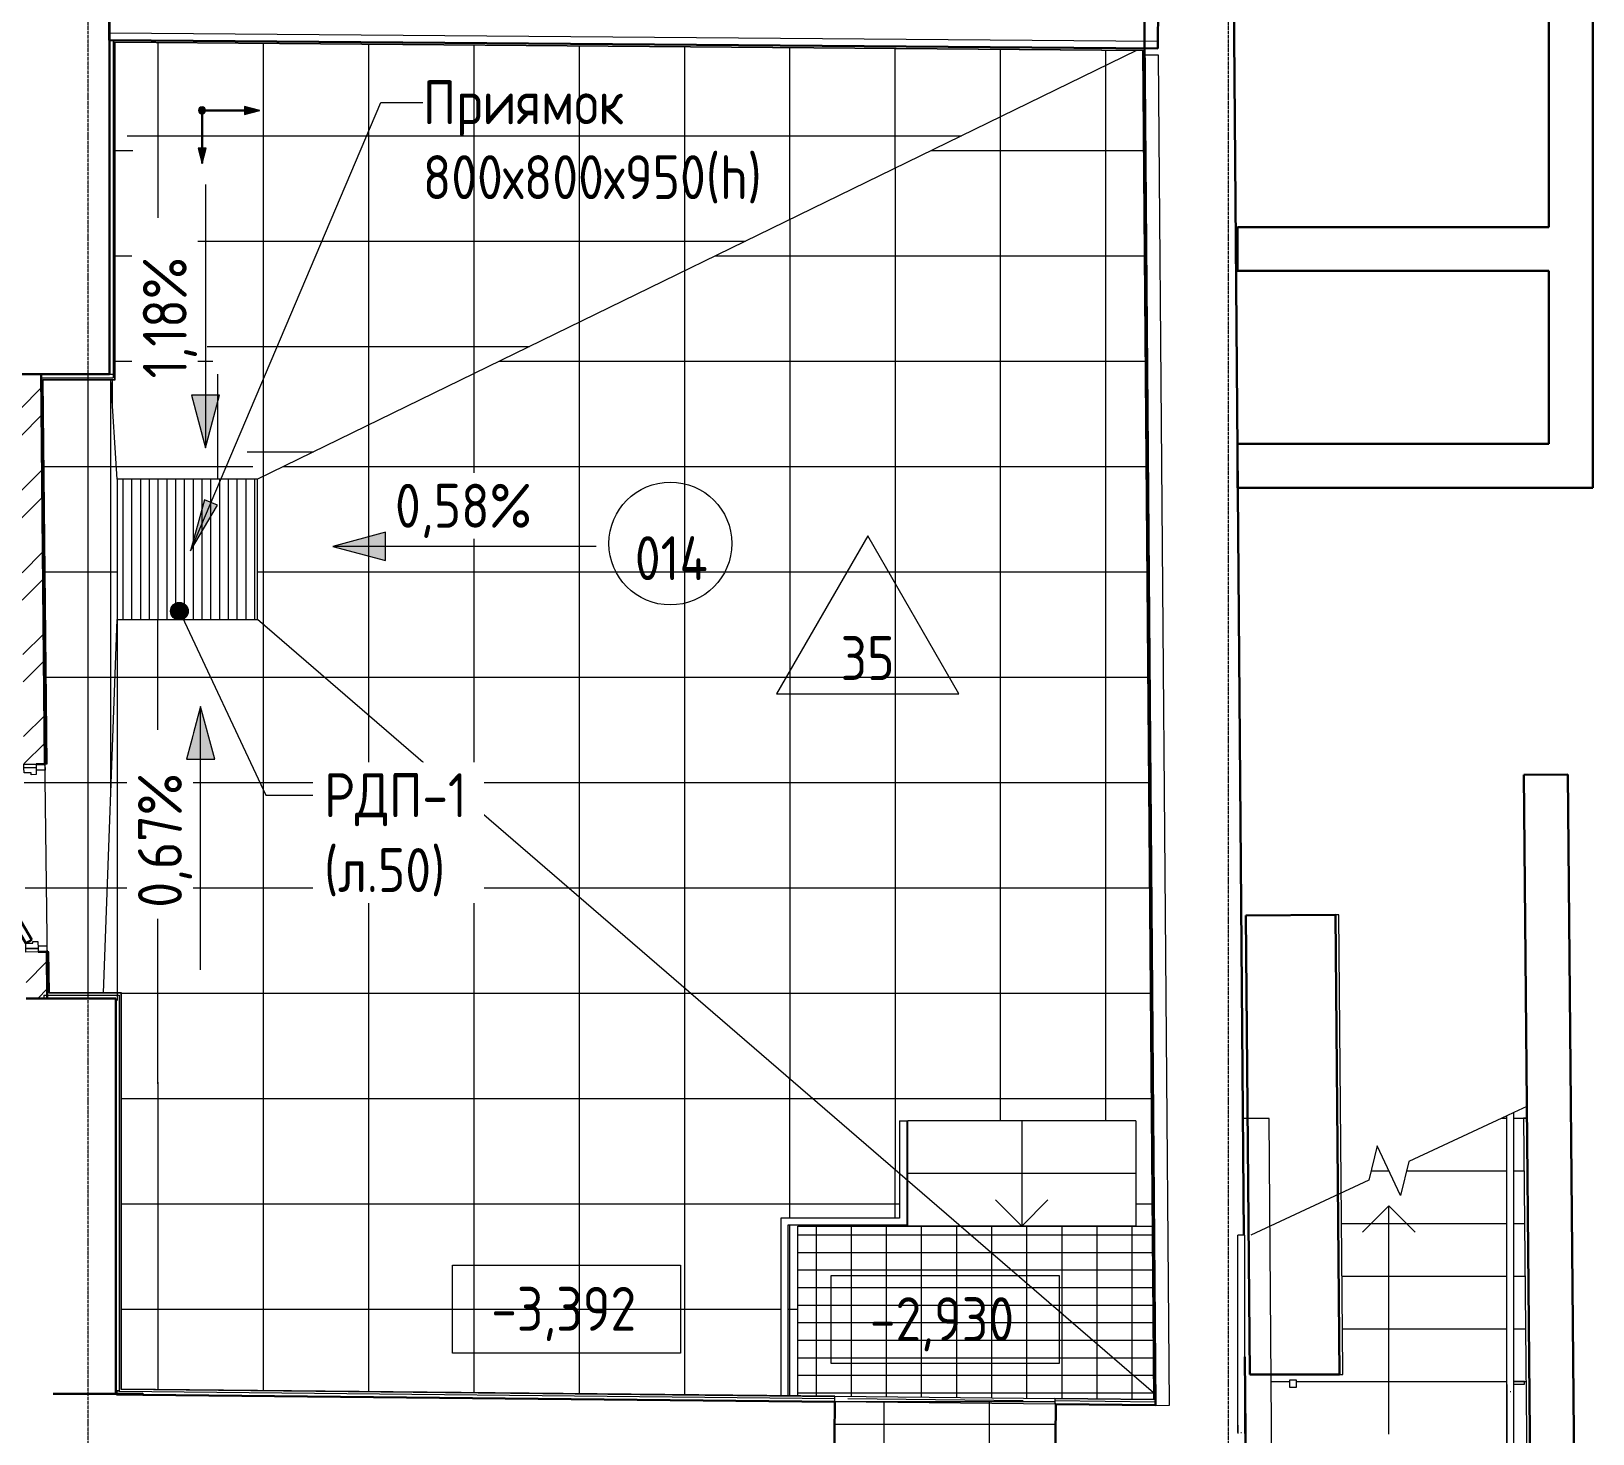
# Model space of a CAD drawing. Header units: millimetres. Extents: x -11773 to 96226, y -4908 to 46494.
# Drawn here: x 48526 to 57425, y 20467 to 28456 of the extents above; entities that cross this region are included whole.
import ezdxf

# ---------------------------------------------------------------- set-up
doc = ezdxf.new("R2010")
doc.units = ezdxf.units.MM
doc.linetypes.add('ADSK_Линия сетки', pattern=[25, 20, -2.5, 0, -2.5])
for name, color, linetype, lineweight in [('Аннотация', 7, 'Continuous', 9), ('Двери', 7, 'Continuous', 9), ('Каркас', 7, 'Continuous', 18), ('Лестницы', 7, 'Continuous', 9), ('Марки', 7, 'Continuous', 20), ('Марки помещений', 7, 'Continuous', 20), ('Ограждение', 7, 'Continuous', 9), ('Оси', 7, 'Continuous', 9), ('Отметки', 7, 'Continuous', 9), ('Перекрытие', 7, 'Continuous', 18), ('Перекрытие штриховка', 7, 'Continuous', 18), ('Размеры', 7, 'Continuous', 9), ('Стены внутренние', 7, 'Continuous', 18), ('Стены наружные', 7, 'Continuous', 18), ('Стены несущие', 7, 'Continuous', 30), ('Стены отделка', 7, 'Continuous', 30), ('Стены штриховка', 7, 'Continuous', 9), ('Стрелки вверх', 7, 'Continuous', 18), ('Узлы', 7, 'Continuous', 18)]:
    doc.layers.add(name, color=color, linetype=linetype, lineweight=lineweight)
doc.layers.add('Линии', color=7, linetype='Continuous', lineweight=9, true_color=0x00a600)
doc.styles.add('GOST Common_1', font='GOST_Common.ttf', dxfattribs={"width": 0.9, "height": 250})
doc.styles.add('GOST Common_2', font='GOST_Common.ttf', dxfattribs={"width": 0.9, "height": 250})

# ---------------------------------------------------------------- blocks, each defined once
blk = doc.blocks.new('Ограждение 2 - Ограждение 2-1804460-План полов подвала')
at = {"layer": 'Ограждение'}
h = blk.add_hatch(dxfattribs=at)
h.set_pattern_fill('FP_2', color=256, style=0, pattern_type=2)
h.set_pattern_definition([(45, (0, 0), (-106.066, 106.066), [])])
h.paths.add_polyline_path([(55737.4, 20732.2), (55737.4, 20772.2), (55697.4, 20772.2), (55697.4, 20732.2)])
at = {"layer": 'Ограждение', "lineweight": 18}
for p, q in [((55697.4, 20772.2), (55697.4, 20732.2)), ((55737.4, 20772.2), (55697.4, 20772.2)), ((55737.4, 20732.2), (55737.4, 20772.2)), ((55697.4, 20732.2), (55737.4, 20732.2))]:
    blk.add_line(p, q, dxfattribs=at)
blk = doc.blocks.new('AC_Дверь_Однопольная_Стальная - 1000х2100Н Д35п-металлическая-6961980-План полов подвала')
at = {"layer": 'Двери', "lineweight": 30}
for p, q in [((-485, 60), (355, 545)), ((355, 545), (375, 510.4)), ((375, 510.4), (-465, 25.4)), ((-465, 25.4), (-485, 60))]:
    blk.add_line(p, q, dxfattribs=at)
at = {"layer": 'Двери'}
for p, q in [((-535, 60), (-515, 60)), ((-535, -10), (-535, 60)), ((-515, 60), (-485, 60)), ((-515, -10), (-515, 60)), ((-515, 60), (-515, -10)), ((-485, 60), (-485, 20)), ((-485, 20), (-475, 20)), ((-475, 20), (-475, -10)), ((475, 20), (485, 20)), ((475, -10), (475, 20)), ((485, 60), (515, 60)), ((485, 20), (485, 60)), ((515, 60), (515, -10)), ((515, 60), (535, 60)), ((515, -10), (515, 60)), ((535, 60), (535, -10)), ((-515, -10), (-535, -10)), ((-475, -10), (-515, -10)), ((515, -10), (475, -10)), ((535, -10), (515, -10))]:
    blk.add_line(p, q, dxfattribs=at)
blk = doc.blocks.new('Ограждение - Ограждение-3193906-План полов подвала')
at = {"layer": 'Ограждение', "color": 253, "true_color": 0xaaaaaa}
for p, q in [((53474.9, 22249.6), (53514.9, 22249.6)), ((53474.9, 22249.6), (53474.9, 21695)), ((53514.9, 22249.6), (53514.9, 21655)), ((52797.8, 21695), (52797.8, 20683.2)), ((53474.9, 21695), (52797.8, 21695)), ((52837.8, 21655), (52837.8, 20682.8)), ((53514.9, 21655), (52837.8, 21655))]:
    blk.add_line(p, q, dxfattribs=at)
at = {"layer": 'Ограждение'}
for p, q in [((53474.9, 22249.6), (53514.9, 22249.6)), ((53474.9, 22249.6), (53474.9, 21695)), ((53514.9, 22249.6), (53514.9, 21655)), ((52797.8, 21695), (52797.8, 20683.2)), ((53474.9, 21695), (52797.8, 21695)), ((52837.8, 21655), (52837.8, 20682.8)), ((53514.9, 21655), (52837.8, 21655))]:
    blk.add_line(p, q, dxfattribs=at)
blk = doc.blocks.new('Перемычка- 2Уголка_Полоса - ПР-3-5243422-План полов подвала')
at = {"layer": 'Каркас', "lineweight": 9}
blk.add_line((750, -140), (-750, -140), dxfattribs=at)
blk = doc.blocks.new('Тип перил - Перила_Внутренний_-6625185-План полов подвала')
at = {"layer": 'Ограждение'}
for p, q in [((55401.6, 20515.6), (55401.6, 20468.8)), ((55419.5, 20474.3), (55423.7, 20474.3)), ((55441.6, 20468.8), (55441.6, 20515.6))]:
    blk.add_line(p, q, dxfattribs=at)
blk = doc.blocks.new('Тип перил - Перила_Внутренний_-V12-План полов подвала')
at = {"layer": 'Ограждение'}
for p, q in [((55441.6, 21598.2), (55401.6, 21598.2)), ((55401.6, 20474.1), (55401.6, 21598.2)), ((55441.6, 20474.1), (55441.6, 21598.2))]:
    blk.add_line(p, q, dxfattribs=at)
blk = doc.blocks.new('Тип верхнего поручня - Верхний поручень_Внутренний_-6634696-План полов подвала')
at = {"layer": 'Ограждение'}
for p, q in [((56935.4, 20747.5), (56935.4, 19886.4)), ((56975.4, 19886.4), (56975.4, 20747.5)), ((56953.3, 20707.3), (56957.5, 20707.3)), ((56935.4, 19851.8), (56935.4, 19765)), ((56975.4, 19765), (56975.4, 19851.8)), ((56935.4, 19765), (56935.4, 19565)), ((56975.4, 19565), (56975.4, 19765)), ((56953.1, 19565), (56957.7, 19565))]:
    blk.add_line(p, q, dxfattribs=at)
at = {"layer": 'Ограждение', "flags": 128}
for points in [[(56935.4, 19851.8), (56935.4, 19854.5), (56935.4, 19857.3), (56935.4, 19860.1), (56935.4, 19862.9), (56935.4, 19865.7), (56935.4, 19868.4), (56935.4, 19871.1), (56935.4, 19873.8), (56935.4, 19876.4), (56935.4, 19879), (56935.4, 19881.6), (56935.4, 19884.1), (56935.4, 19886.4)], [(56975.4, 19886.4), (56975.4, 19884), (56975.4, 19881.4), (56975.4, 19878.9), (56975.4, 19876.3), (56975.4, 19873.6), (56975.4, 19871), (56975.4, 19868.3), (56975.4, 19865.5), (56975.4, 19862.8), (56975.4, 19860), (56975.4, 19857.2), (56975.4, 19854.4), (56975.4, 19851.8)]]:
    blk.add_lwpolyline(points, dxfattribs=at)
blk = doc.blocks.new('Тип верхнего поручня - Верхний поручень_Внутренний_-V13-План полов подвала')
at = {"layer": 'Ограждение'}
for p, q in [((56975.4, 22297.3), (56935.4, 22278.6)), ((56935.4, 19876.5), (56935.4, 22278.6)), ((56975.4, 19876.5), (56975.4, 22297.3)), ((56935.4, 19851.8), (56935.4, 19876.5)), ((56935.4, 19565), (56935.4, 19851.8)), ((56975.4, 19851.8), (56975.4, 19876.5)), ((56975.4, 19565), (56975.4, 19851.8)), ((56935.4, 19565), (56955, 19565)), ((56955.4, 19565), (56975.4, 19565))]:
    blk.add_line(p, q, dxfattribs=at)
blk = doc.blocks.new('Тип перил - Перила_Внутренний_-6646849-План полов подвала')
at = {"layer": 'Ограждение'}
for p, q in [((56935.4, 20747.5), (56935.4, 19886.4)), ((56975.4, 19886.4), (56975.4, 20747.5)), ((56953.3, 20707.3), (56957.5, 20707.3)), ((56935.4, 19851.8), (56935.4, 19765)), ((56975.4, 19765), (56975.4, 19851.8)), ((56953.1, 19765), (56957.7, 19765))]:
    blk.add_line(p, q, dxfattribs=at)
at = {"layer": 'Ограждение', "flags": 128}
for points in [[(56935.4, 19851.8), (56935.4, 19854.5), (56935.4, 19857.3), (56935.4, 19860.1), (56935.4, 19862.9), (56935.4, 19865.7), (56935.4, 19868.4), (56935.4, 19871.1), (56935.4, 19873.8), (56935.4, 19876.4), (56935.4, 19879), (56935.4, 19881.6), (56935.4, 19884.1), (56935.4, 19886.4)], [(56975.4, 19886.4), (56975.4, 19884), (56975.4, 19881.4), (56975.4, 19878.9), (56975.4, 19876.3), (56975.4, 19873.6), (56975.4, 19871), (56975.4, 19868.3), (56975.4, 19865.5), (56975.4, 19862.8), (56975.4, 19860), (56975.4, 19857.2), (56975.4, 19854.4), (56975.4, 19851.8)]]:
    blk.add_lwpolyline(points, dxfattribs=at)
blk = doc.blocks.new('Тип перил - Перила_Внутренний_-V15-План полов подвала')
at = {"layer": 'Ограждение'}
for p, q in [((56975.4, 22297.3), (56935.4, 22278.6)), ((56935.4, 19876.5), (56935.4, 22278.6)), ((56975.4, 19876.5), (56975.4, 22297.3)), ((56935.4, 19851.8), (56935.4, 19876.5)), ((56935.4, 19765), (56935.4, 19851.8)), ((56975.4, 19851.8), (56975.4, 19876.5)), ((56975.4, 19765), (56975.4, 19851.8)), ((56935.4, 19765), (56955, 19765)), ((56955.4, 19765), (56975.4, 19765))]:
    blk.add_line(p, q, dxfattribs=at)
blk = doc.blocks.new('ADSK_Ограждение_Опоры_Г_образная - D15 высота60 консоль80-V16-План полов подвала')
at = {"layer": 'Ограждение'}
for p, q in [((-7.5, 80), (-7.5, 20)), ((0, 80), (-7.5, 80)), ((7.5, 80), (0, 80)), ((7.5, 20), (7.5, 80))]:
    blk.add_line(p, q, dxfattribs=at)
blk = doc.blocks.new('ADSK_Марка_Помещение_ОдноЗначение - Номер-159740-План полов подвала')
at = {"layer": 'Марки помещений'}
blk.add_circle((0, 0), 3.5, dxfattribs=at)
blk = doc.blocks.new('ADSK_Марка_ПерекрытиеПол - Экземпляр_Отделка пола-158379-План полов подвала')
at = {"layer": 'Марки', "color": 1, "true_color": 0xff0000}
for p, q in [((0, 9), (-5.196, 0)), ((5.196, 0), (0, 9)), ((-5.196, 0), (5.196, 0))]:
    blk.add_line(p, q, dxfattribs=at)
blk = doc.blocks.new('Высотные отметки - Рамка-12095-План полов подвала')
at = {"layer": 'Аннотация', "lineweight": 20}
for p, q in [((-6.5, 0), (-6.5, 5)), ((-6.5, 5), (6.5, 5)), ((6.5, 5), (6.5, 0)), ((6.5, 0), (-6.5, 0))]:
    blk.add_line(p, q, dxfattribs=at)

msp = doc.modelspace()

# ---------------------------------------------------------------- hatches: boundary and pattern name
at = {"layer": 'Аннотация'}
msp.add_hatch(color=256, dxfattribs=at).paths.add_polyline_path([(49433.17, 25495.743), (49586.858, 25756.396), (49514.159, 25787.292)])
h = msp.add_hatch(color=256, dxfattribs=at)
edge = h.paths.add_edge_path()
edge.add_arc((49370.4, 25152.489), 50, 0, 360)
at = {"layer": 'Перекрытие штриховка', "lineweight": 9, "true_color": 0x787878}
h = msp.add_hatch(dxfattribs=at)
h.set_pattern_fill('FP_42', color=8, style=0, pattern_type=2)
h.set_pattern_definition([(270, (36649.57, 21260.55), (600, 4e-14), []), (0, (36649.57, 21260.55), (0, 599.958), [])])
h.paths.add_polyline_path([(49816.292, 25905.395), (54825.494, 28346.889), (49004.272, 28393.123), (49004.272, 28039.72), (49741.353, 26102.366)])
h.paths.add_polyline_path([(49004.272, 28393.123), (49004.272, 28395.123), (49002.288, 28395.123)])
h = msp.add_hatch(dxfattribs=at)
h.set_pattern_fill('FP_40', color=8, style=0, pattern_type=2)
h.set_pattern_definition([(270, (33650.34, 21776.9), (599.99, 4e-14), []), (0, (33650.34, 21776.9), (0, 600), [])])
h.paths.add_polyline_path([(54858.692, 28346.625), (54860.594, 28348.61), (54858.676, 28348.61)])
h.paths.add_polyline_path([(54858.692, 21649.592), (54913.136, 21649.592), (54858.692, 28346.625), (54824.953, 28346.625), (49816.292, 25905.395), (49816.292, 25105.395), (53474.899, 21948.027), (53474.899, 22249.592), (53514.899, 22249.592), (53514.899, 21913.507), (53520.299, 21908.847), (53520.299, 22249.592), (54820.299, 22249.592), (54820.299, 21649.592)])
h.paths.add_polyline_path([(54870.916, 28319.15), (54871.306, 28319.8), (54870.692, 28346.625)])
h = msp.add_hatch(dxfattribs=at)
h.set_pattern_fill('FP_39', color=8, style=0, pattern_type=2)
h.set_pattern_definition([(270, (36389.7, 21776), (599.953, 0.053), []), (0.005, (36389.7, 21776), (-2e-06, 599.985), [])])
h.paths.add_polyline_path([(49342.942, 25905.395), (49816.292, 25905.395), (49004.272, 28039.72), (49004.272, 26471.951), (49002.272, 26471.951), (49002.272, 26469.951), (48979.248, 26469.951), (49016.292, 25905.395)])
h = msp.add_hatch(dxfattribs=at)
h.set_pattern_fill('FP_50', color=8, style=0, pattern_type=2)
h.set_pattern_definition([(270, (49592.3, 24776.85), (600, 4e-14), []), (0, (49592.3, 24776.85), (0, 600), [])])
h.paths.add_polyline_path([(48629.273, 22977.823), (48849.565, 22977.823), (48849.565, 26469.951), (48594.596, 26469.951), (48616.322, 24282.068), (48604.323, 24281.949), (48604.67, 24246.951), (48554.673, 24246.454), (48554.524, 24221.452), (48524.919, 24221.456), (48524.823, 24231.157), (48484.825, 24230.76), (48493.662, 23340.804), (48528.897, 23281.151), (48494.754, 23260.811), (48534.455, 23261.205), (48534.455, 23271.205), (48564.354, 23271.502), (48564.751, 23246.505), (48614.6, 23247), (48614.947, 23212.002), (48626.948, 23212.002), (48628.138, 23092.121)])
h.paths.add_polyline_path([(48627.293, 22975.823), (48629.273, 22977.823), (48627.273, 22977.823)])
h.paths.add_polyline_path([(48594.596, 26469.951), (48594.477, 26471.951), (48592.576, 26471.951), (48594.576, 26469.97)])
h = msp.add_hatch(dxfattribs=at)
h.set_pattern_fill('FP_37', color=8, style=0, pattern_type=2)
h.set_pattern_definition([(270, (37660.4, 24176.9), (595.73, 4e-14), []), (0, (37660.4, 24176.9), (0, 600), [])])
h.paths.add_polyline_path([(48849.565, 22977.823), (48937.448, 22977.823), (49016.292, 25105.395), (49016.292, 25905.395), (48979.248, 26469.951), (48849.565, 26469.951), (48849.565, 23247)])
h = msp.add_hatch(dxfattribs=at)
h.set_pattern_fill('FP_41', color=8, style=0, pattern_type=2)
h.set_pattern_definition([(270.003, (37848.44, 21176.5), (599.953, 0.002), []), (0.0005, (37848.44, 21176.5), (-0.035, 599.995), [])])
h.paths.add_polyline_path([(49039.584, 21490.682), (49816.292, 25105.395), (49016.292, 25105.395), (48937.448, 22977.823), (49037.584, 22977.823), (49037.584, 22975.823), (49039.584, 22975.823), (49039.584, 21548.545)])
h = msp.add_hatch(dxfattribs=at)
h.set_pattern_fill('FP_38', color=8, style=0, pattern_type=2)
h.set_pattern_definition([(270, (36649.57, 24775.86), (600, 4e-14), []), (0, (36649.57, 24775.86), (0, 599.987), [])])
h.paths.add_polyline_path([(52893.774, 20682.214), (52893.774, 21649.592), (53520.299, 21649.592), (53520.299, 21908.847), (53514.899, 21913.507), (53514.899, 21654.992), (52837.804, 21654.992), (52837.804, 20682.779)])
h.paths.add_polyline_path([(52797.804, 20683.182), (52797.804, 21694.992), (53474.899, 21694.992), (53474.899, 21948.027), (49816.292, 25105.395), (49039.584, 21490.682), (49039.584, 20721.106), (52332.964, 20687.873)])
h.paths.add_polyline_path([(49007.584, 20695.312), (49012.736, 20695.873), (49012.873, 20709.375), (49027.584, 20709.375), (49027.584, 20714.096), (49007.584, 20714.096), (49007.584, 20695.873)])
h.paths.add_polyline_path([(49037.584, 20719.126), (49039.584, 20721.106), (49037.584, 20721.106), (49037.584, 20719.227)])
h = msp.add_hatch(dxfattribs=at)
h.set_pattern_fill('FP_47', color=8, style=0, pattern_type=2)
h.set_pattern_definition([(0, (0, 0), (0, 100), []), (90, (0, 0), (-200, 1e-14), [])])
h.paths.add_polyline_path([(54921.167, 20661.756), (54913.136, 21649.592), (52893.774, 21649.592), (52893.774, 20682.214), (54870.916, 20662.263)])
h.paths.add_polyline_path([(54923.183, 20659.735), (54923.167, 20661.736), (54921.288, 20661.635), (54923.167, 20659.752)])
h = msp.add_hatch(dxfattribs=at)
h.set_pattern_fill('FP_24', color=8, style=0, pattern_type=2)
h.set_pattern_definition([(270, (36586.1, 21721.53), (600, 4e-14), []), (0, (36586.1, 21721.53), (0, 600), [])])
h.paths.add_polyline_path([(54888.096, 19858.048), (54889.998, 19860.029), (54888.079, 19860.029)])
h.paths.add_polyline_path([(53304.392, 15544.416), (53304.479, 15553.613), (53304.581, 15564.415), (54449.686, 15553.621), (54450.572, 15565.613), (54923.028, 15561.16), (54902.425, 18095.49), (54954.423, 18095.913), (54945.48, 19195.876), (54893.481, 19195.551), (54888.079, 19858.048), (54357.658, 19863.401), (54365.448, 20635.362), (54358.72, 20635.43), (54358.183, 20649.592), (53104.666, 20649.592), (53097.722, 19876.115), (49196.423, 19915.482), (49212.087, 15614.992), (53302.555, 15576.435), (53302.442, 15544.436)])
h.paths.add_polyline_path([(54975.131, 15548.668), (54975.103, 15552.159), (54935.104, 15551.834), (54935.127, 15549.045), (54975.103, 15548.669)])
h.paths.add_polyline_path([(54925.044, 15559.141), (54925.028, 15561.141), (54923.141, 15561.047), (54925.036, 15559.149)])
h.paths.add_polyline_path([(49181.357, 15583.28), (49181.278, 15603.278), (49180.129, 15603.274), (49180.202, 15583.291)])
h.paths.add_polyline_path([(49200.129, 15603.104), (49199.314, 15603.344), (49200.093, 15603.105)])
h.paths.add_polyline_path([(49210.094, 15613.011), (49212.087, 15614.992), (49210.087, 15614.992), (49210.094, 15613.105)])
h.paths.add_polyline_path([(54903.931, 19908.517), (54933.825, 19909.59), (54903.934, 19908.807)])
h.paths.add_polyline_path([(49196.423, 19915.482), (49196.38, 19917.483), (49194.436, 19917.482), (49196.416, 19915.49)])
at = {"layer": 'Стены внутренние', "lineweight": 9}
h = msp.add_hatch(dxfattribs=at)
h.set_pattern_fill('FP_36', color=256, style=0, pattern_type=2)
h.set_pattern_definition([(45, (0, 0), (-235.7317, 235.7317), []), (45, (157.15, 0), (-235.7317, 235.7317), [])])
h.paths.add_polyline_path([(48497.584, 22945.823), (48597.584, 22946.816), (48597.584, 22965.823), (48617.392, 22965.823), (48614.6, 23211.998), (48494.953, 23210.81)])
h.paths.add_polyline_path([(48484.328, 24280.757), (48604.323, 24281.949), (48582.278, 26501.951), (48462.272, 26501.951), (48471.193, 25603.585)])
at = {"layer": 'Узлы', "lineweight": 9}
h = msp.add_hatch(dxfattribs=at)
h.set_pattern_fill('FP_58', color=256, style=0, pattern_type=2)
h.set_pattern_definition([(90, (0, 0), (-50, 3e-15), [])])
h.paths.add_polyline_path([(50454.763, 11745.004), (50454.763, 12745.004), (49454.763, 12745.004), (49454.763, 11745.004)])
h.paths.add_polyline_path([(49816.292, 25105.395), (49816.292, 25905.395), (49016.292, 25905.395), (49016.292, 25105.395), (49342.942, 25105.395)])
h.paths.add_polyline_path([(50072.277, 35035.377), (51072.277, 35035.377), (51072.277, 36035.377), (50072.277, 36035.377), (50072.277, 35065.344)])
h.paths.add_polyline_path([(-798.616, 37219.948), (-0.435, 37219.948), (-0.435, 38219.948), (-1000.435, 38219.948), (-1000.435, 37219.948)])
h.paths.add_polyline_path([(47243.062, 40544.996), (47649.57, 40544.996), (47649.57, 41544.996), (46649.57, 41544.996), (46649.57, 40544.996)])
at = {"layer": 'Узлы', "true_color": 0xff0000}
for points in [[(49499.308, 27985.305), (49504.485, 27985.986), (49509.308, 27987.984), (49513.451, 27991.163), (49516.629, 27995.305), (49518.627, 28000.128), (49519.308, 28005.305), (49518.627, 28010.481), (49516.629, 28015.305), (49513.451, 28019.447), (49509.308, 28022.625), (49504.485, 28024.623), (49499.308, 28025.305), (49494.132, 28024.623), (49489.308, 28022.625), (49485.166, 28019.447), (49481.988, 28015.305), (49479.99, 28010.481), (49479.308, 28005.305), (49479.99, 28000.128), (49481.988, 27995.305), (49485.166, 27991.163), (49489.308, 27987.984), (49494.132, 27985.986)], [(49741.353, 27982.082), (49829.523, 28004.065), (49741.353, 28027.69), (49741.353, 27985.986)], [(49499.308, 27702.483), (49522.934, 27790.654), (49477.325, 27790.654), (49494.132, 27723.245)]]:
    msp.add_hatch(color=1, dxfattribs=at).paths.add_polyline_path(points)

# ---------------------------------------------------------------- linework, layer by layer
at = {"layer": 'Аннотация'}
for p, q in [((49433.17, 25495.743), (50518.998, 28050.728)), ((50518.998, 28050.728), (50757.723, 28050.728)), ((49514.159, 25787.292), (49433.17, 25495.743)), ((49433.17, 25495.743), (49586.858, 25756.396)), ((49586.858, 25756.396), (49514.159, 25787.292)), ((49862.878, 24103.969), (50194.859, 24103.969))]:
    msp.add_line(p, q, dxfattribs=at)
msp.add_circle((49370.4, 25152.489), 50, dxfattribs=at)
at = {"layer": 'Лестницы'}
for p, q in [((54820.299, 22249.592), (53520.299, 22249.592)), ((53520.299, 22249.592), (53520.299, 21949.592)), ((54820.299, 22249.592), (53520.299, 22249.592)), ((54820.299, 22249.592), (54820.299, 21949.592)), ((56935.397, 22278.599), (56376.17, 22017.827)), ((56906.233, 22265), (56935.397, 22265)), ((56906.233, 22265), (56935.397, 22265)), ((57049.565, 22331.837), (56975.397, 22297.252)), ((56975.397, 22265), (57049.565, 22265)), ((56975.397, 22265), (57049.565, 22265)), ((57049.565, 22265), (57049.565, 22331.837)), ((56196.847, 22106.611), (56149.593, 21912.173)), ((56328.915, 21823.389), (56196.847, 22106.611)), ((56376.17, 22017.827), (56328.915, 21823.389)), ((53520.299, 21949.592), (53520.299, 21649.592)), ((54820.299, 21949.592), (53520.299, 21949.592)), ((54820.299, 21949.592), (53520.299, 21949.592)), ((54820.299, 21949.592), (54820.299, 21649.592)), ((56149.593, 21912.173), (55476.197, 21598.163)), ((56162.431, 21965), (56262.881, 21965)), ((56162.431, 21965), (56262.881, 21965)), ((56363.331, 21965), (56935.397, 21965)), ((56363.331, 21965), (56935.397, 21965)), ((56975.397, 21965), (57032.919, 21965)), ((56975.397, 21965), (57032.919, 21965)), ((54820.299, 21649.592), (53520.299, 21649.592)), ((55993.463, 21665), (56935.397, 21665)), ((55993.463, 21665), (56935.397, 21665)), ((56975.397, 21665), (57035.637, 21665)), ((56975.397, 21665), (57035.637, 21665)), ((55996.1, 21365), (56935.397, 21365)), ((55996.1, 21365), (56935.397, 21365)), ((56975.397, 21365), (57038.356, 21365)), ((56975.397, 21365), (57038.356, 21365)), ((55998.736, 21065), (56935.397, 21065)), ((55998.736, 21065), (56935.397, 21065)), ((56975.397, 21065), (57041.074, 21065)), ((56975.397, 21065), (57041.074, 21065)), ((55592.748, 20765), (55697.424, 20765)), ((55592.748, 20765), (55697.424, 20765)), ((55737.424, 20765), (56935.397, 20765)), ((55737.424, 20765), (56935.397, 20765)), ((56975.397, 20765), (57043.793, 20765)), ((56975.397, 20765), (57043.793, 20765))]:
    msp.add_line(p, q, dxfattribs=at)
at = {"layer": 'Линии', "color": 1, "lineweight": 30, "true_color": 0xff0000}
for q in [(49499.308, 27705.305), (49799.308, 28005.305)]:
    msp.add_line((49499.308, 28005.305), q, dxfattribs=at)
at = {"layer": 'Линии', "color": 1, "lineweight": 18, "true_color": 0xff0000}
for p, q in [((49741.353, 28027.69), (49741.353, 27982.082)), ((49829.523, 28004.065), (49741.353, 28027.69)), ((49741.353, 27982.082), (49829.523, 28004.065)), ((49522.934, 27790.654), (49477.325, 27790.654)), ((49477.325, 27790.654), (49499.308, 27702.483)), ((49499.308, 27702.483), (49522.934, 27790.654))]:
    msp.add_line(p, q, dxfattribs=at)
at = {"layer": 'Линии', "color": 7}
for p, q in [((49816.292, 25905.395), (49016.292, 25905.395)), ((49016.292, 25905.395), (49016.292, 25105.395)), ((49816.292, 25105.395), (49816.292, 25905.395)), ((49016.292, 25105.395), (49816.292, 25105.395))]:
    msp.add_line(p, q, dxfattribs=at)
at = {"layer": 'Линии', "color": 7, "lineweight": 18}
msp.add_line((49016.292, 25155.395), (49016.292, 22935.395), dxfattribs=at)
at = {"layer": 'Линии', "color": 1, "lineweight": 18, "true_color": 0xff0000}
for start, end in [(0, 180), (180, 360)]:
    msp.add_arc((49499.308, 28005.305), 20, start, end, dxfattribs=at)
at = {"layer": 'Оси', "linetype": 'ADSK_Линия сетки'}
for p, q in [((48849.565, 4292.971), (48849.565, 44222.998)), ((55349.565, 4292.971), (55349.565, 44222.998))]:
    msp.add_line(p, q, dxfattribs=at)
at = {"layer": 'Перекрытие'}
for p, q in [((54825.494, 28346.889), (49816.292, 25905.395)), ((48849.565, 22977.823), (48849.565, 26469.951)), ((49016.292, 25905.395), (48979.248, 26469.951)), ((48937.448, 22977.823), (49016.292, 25105.395)), ((54920.855, 20700.171), (49816.292, 25105.395)), ((48604.67, 24246.951), (48554.673, 24246.454)), ((48604.323, 24281.949), (48604.67, 24246.951)), ((48564.602, 23246.504), (48614.6, 23247)), ((48614.6, 23247), (48614.947, 23212.002)), ((54358.863, 20649.592), (53104.666, 20649.592))]:
    msp.add_line(p, q, dxfattribs=at)
at = {"layer": 'Перекрытие', "color": 253, "true_color": 0xaaaaaa}
for p, q in [((52893.774, 20682.214), (52893.774, 21649.592)), ((52893.774, 21649.592), (54913.136, 21649.592))]:
    msp.add_line(p, q, dxfattribs=at)
at = {"layer": 'Стены внутренние'}
for p, q in [((54358.72, 20635.43), (53105.512, 20648.076)), ((53179.635, 20667.329), (54179.584, 20657.238))]:
    msp.add_line(p, q, dxfattribs=at)
at = {"layer": 'Стены наружные'}
msp.add_line((53104.973, 20680.083), (54359.043, 20667.428), dxfattribs=at)
at = {"layer": 'Стены несущие'}
for p, q in [((55435.968, 21598.163), (55277.837, 41049.3)), ((54806.606, 36278.416), (54933.825, 20629.626)), ((48972.272, 26501.951), (48972.272, 33945.951)), ((57174.84, 30325), (57174.84, 27340.699)), ((57424.84, 25855), (57424.84, 30325)), ((48972.272, 28655.387), (48970.287, 28405.395)), ((54946.991, 28357.926), (54948.977, 28607.918)), ((48970.287, 28405.395), (54946.991, 28357.926)), ((57174.84, 27340.699), (55399.816, 27340.699)), ((55399.816, 27340.699), (55399.816, 27090.699)), ((55399.816, 27090.699), (57174.84, 27090.699)), ((57174.84, 27090.699), (57174.84, 26105)), ((48582.266, 26503.142), (48462.272, 26501.951)), ((48972.272, 26501.951), (48462.272, 26501.951)), ((48582.266, 26503.142), (48604.323, 24281.949)), ((57174.84, 26105), (55399.816, 26105)), ((55399.816, 26105), (55399.816, 25855)), ((55399.816, 25855), (57424.84, 25855)), ((48554.325, 24281.453), (48604.323, 24281.949)), ((57282.472, 24222.567), (57032.482, 24220.301)), ((57032.482, 24220.301), (57089.052, 17977.6)), ((57341.328, 17727.6), (57282.472, 24222.567)), ((55958.008, 23423.451), (55448.028, 23418.969)), ((55448.028, 23418.969), (55471.012, 20803.727)), ((55981.032, 20803.727), (55958.008, 23423.451)), ((48614.947, 23212.002), (48564.95, 23211.505)), ((48614.947, 23212.002), (48617.578, 22947.015)), ((48497.584, 22945.823), (48617.578, 22947.015)), ((49007.584, 22945.823), (48497.584, 22945.823)), ((49007.584, 20694.096), (49007.584, 22945.823)), ((55455.464, 19200.022), (55441.597, 20905.699)), ((55471.012, 20803.727), (55981.032, 20803.727)), ((49161.581, 20695.873), (48651.584, 20694.016)), ((48651.584, 20694.096), (49007.584, 20694.096)), ((49161.61, 20687.873), (49161.581, 20695.873)), ((53105.512, 20648.076), (49161.61, 20687.873)), ((53098.247, 19928.112), (53105.512, 20648.076)), ((54365.448, 20635.362), (54358.183, 19915.398)), ((54933.825, 20629.626), (54365.448, 20635.362))]:
    msp.add_line(p, q, dxfattribs=at)
at = {"layer": 'Стены отделка', "lineweight": 9}
for p, q in [((48972.273, 28445.379), (48971.955, 28405.38)), ((48971.955, 28405.38), (54946.666, 28357.927)), ((48992.272, 28405.378), (48972.272, 28405.378)), ((54946.984, 28397.926), (48972.273, 28445.379)), ((48992.272, 28405.378), (48992.272, 26481.951)), ((49004.272, 26471.951), (49004.272, 28393.123)), ((49004.272, 28393.123), (54858.692, 28346.625)), ((54946.666, 28357.927), (54946.984, 28397.926)), ((54858.692, 28346.625), (54921.167, 20661.756)), ((54933.44, 20628.173), (54870.595, 28358.531)), ((54950.913, 28319.8), (54870.916, 28319.15)), ((55013.438, 20628.823), (54950.913, 28319.8)), ((48582.477, 26481.951), (48992.272, 26481.951)), ((48616.322, 24282.068), (48594.596, 26469.951)), ((48594.596, 26469.951), (49002.272, 26469.951)), ((48972.272, 26501.951), (48992.272, 26501.951)), ((48604.323, 24281.949), (48616.322, 24282.068)), ((55978.007, 23423.627), (55958.008, 23423.451)), ((56000.857, 20823.727), (55978.007, 23423.627)), ((48626.947, 23212.121), (48614.947, 23212.002)), ((48629.273, 22977.823), (48626.947, 23212.121)), ((48597.584, 22965.823), (48597.584, 22945.823)), ((48597.584, 22965.823), (49027.584, 22965.823)), ((49037.584, 22977.823), (48629.273, 22977.823)), ((49027.584, 22965.823), (49027.584, 20709.226)), ((49039.584, 20721.106), (49039.584, 22975.823)), ((55580.567, 22263.358), (55430.572, 22262.138)), ((55430.572, 22262.138), (55435.969, 21598.163)), ((55605.419, 19206.242), (55580.567, 22263.358)), ((57050.201, 22265.006), (57030.202, 22264.825)), ((57030.202, 22264.825), (57068.87, 17997.6)), ((55441.597, 20905.905), (55455.424, 19205.022)), ((56000.857, 20803.727), (56000.857, 20823.727)), ((55981.032, 20803.727), (56000.857, 20803.727)), ((49007.584, 20714.096), (49027.584, 20714.096)), ((49012.873, 20709.375), (49012.671, 20689.376)), ((49012.671, 20689.376), (49161.61, 20687.873)), ((49027.584, 20709.226), (49012.873, 20709.375)), ((53104.973, 20680.083), (49039.584, 20721.106)), ((53104.651, 20648.084), (53104.852, 20668.083)), ((53104.852, 20668.083), (53104.973, 20680.083)), ((54358.922, 20655.429), (54358.72, 20635.43)), ((54359.043, 20667.428), (54358.922, 20655.429)), ((54921.167, 20661.756), (54359.043, 20667.428)), ((54934.026, 20649.625), (54933.266, 20649.633)), ((54933.825, 20629.626), (54934.026, 20649.625)), ((54358.72, 20635.43), (54365.448, 20635.362)), ((54933.44, 20628.173), (55013.438, 20628.823))]:
    msp.add_line(p, q, dxfattribs=at)
at = {"layer": 'Стены штриховка'}
for p, q in [((49002.272, 26469.951), (49002.272, 28395.139)), ((49002.272, 28395.139), (54860.676, 28348.61)), ((54860.676, 28348.61), (54923.183, 20659.735)), ((48614.322, 24282.048), (48592.576, 26471.951)), ((48592.576, 26471.951), (49004.272, 26471.951)), ((49002.272, 26469.951), (49004.272, 26469.951)), ((49004.272, 26469.951), (49004.272, 26471.951)), ((48627.293, 22975.823), (48624.947, 23212.101)), ((49039.584, 22975.823), (48627.293, 22975.823)), ((49037.584, 20719.126), (49037.584, 22977.823)), ((49039.584, 22977.823), (49037.584, 22977.823)), ((49039.584, 22975.823), (49039.584, 22977.823)), ((49027.584, 20709.226), (53104.852, 20668.083)), ((53104.953, 20678.083), (49037.584, 20719.126)), ((54358.922, 20655.429), (54933.266, 20649.633)), ((54923.183, 20659.735), (54359.023, 20665.428))]:
    msp.add_line(p, q, dxfattribs=at)
at = {"layer": 'Стрелки вверх'}
for p, q in [((54170.299, 22249.592), (54170.299, 21949.592)), ((54170.299, 21949.592), (54170.299, 21649.592)), ((54170.299, 21649.592), (54020.299, 21799.592)), ((54170.299, 21649.592), (54320.299, 21799.592)), ((56262.881, 21765), (56112.881, 21615)), ((56262.881, 21665), (56262.881, 21765)), ((56262.881, 21765), (56412.881, 21615)), ((56262.881, 21365), (56262.881, 21665)), ((56262.881, 21065), (56262.881, 21365)), ((56262.881, 20765), (56262.881, 21065)), ((56262.881, 20465), (56262.881, 20765))]:
    msp.add_line(p, q, dxfattribs=at)

# ---------------------------------------------------------------- block references
at = {"layer": 'Двери', "color": 8, "true_color": 0x7f7f7f, "rotation": 90.56892772232256}
msp.add_blockref('AC_Дверь_Однопольная_Стальная - 1000х2100Н Д35п-металлическая-6961980-План полов подвала', (48549.638, 23746.38), dxfattribs=at)
at = {"layer": 'Каркас', "lineweight": 9, "rotation": 90.72069511980962}
msp.add_blockref('Перемычка- 2Уголка_Полоса - ПР-3-5243422-План полов подвала', (48469.468, 23745.327), dxfattribs=at)
at = {"layer": 'Марки', "color": 1, "true_color": 0xff0000, "xscale": 99.99999999999993, "yscale": 99.99999999999993, "zscale": 99.99999999999993}
msp.add_blockref('ADSK_Марка_ПерекрытиеПол - Экземпляр_Отделка пола-158379-План полов подвала', (53293.04, 24680.831), dxfattribs=at)
at = {"layer": 'Марки помещений', "xscale": 99.99999999999993, "yscale": 99.99999999999993, "zscale": 99.99999999999993}
msp.add_blockref('ADSK_Марка_Помещение_ОдноЗначение - Номер-159740-План полов подвала', (52168.168, 25537.875), dxfattribs=at)
at = {"layer": 'Ограждение'}
for name in ['Ограждение - Ограждение-3193906-План полов подвала', 'Тип верхнего поручня - Верхний поручень_Внутренний_-V13-План полов подвала', 'Тип перил - Перила_Внутренний_-V15-План полов подвала', 'Тип перил - Перила_Внутренний_-V12-План полов подвала', 'Ограждение 2 - Ограждение 2-1804460-План полов подвала', 'Тип верхнего поручня - Верхний поручень_Внутренний_-6634696-План полов подвала', 'Тип перил - Перила_Внутренний_-6646849-План полов подвала', 'Тип перил - Перила_Внутренний_-6625185-План полов подвала']:
    msp.add_blockref(name, (0, 0), dxfattribs=at)
at = {"layer": 'Ограждение', "rotation": 270}
msp.add_blockref('ADSK_Ограждение_Опоры_Г_образная - D15 высота60 консоль80-V16-План полов подвала', (56955.397, 20756.856), dxfattribs=at)
at = {"layer": 'Отметки', "lineweight": 20, "xscale": 99.99999999999993, "yscale": 99.99999999999993, "zscale": 99.99999999999993}
for p in [(51576.051, 20926.78), (53733.743, 20867.759)]:
    msp.add_blockref('Высотные отметки - Рамка-12095-План полов подвала', p, dxfattribs=at)

# ---------------------------------------------------------------- texts
at = {"layer": 'Аннотация', "insert": (50757.723, 28175.921), "char_height": 250, "width": 2134.332, "attachment_point": 1, "line_spacing_factor": 1.022766, "style": 'GOST Common_2'}
msp.add_mtext('\\pxt1.44,2.88,4.32,5.76,7.2,8.64,10.08,11.52,12.96,14.4,15.84,17.28,18.72,20.16,21.6,23.04,24.48,25.92,27.36,28.8,30.24,31.68,33.12,34.56,36,37.44,38.88,40.32,41.76,43.2,44.64,46.08;{Приямок\\P800х800х950(h)}', dxfattribs=at)
at = {"layer": 'Марки', "color": 1, "lineweight": 9, "true_color": 0xff0000, "insert": (53292.008, 24885.257), "char_height": 250, "width": 327.6, "attachment_point": 5, "line_spacing_factor": 1.022766, "style": 'GOST Common_2'}
msp.add_mtext('\\pxqc,t1.44,2.88,4.32,5.76,7.2,8.64,10.08,11.52,12.96,14.4,15.84,17.28,18.72,20.16,21.6,23.04,24.48,25.92,27.36,28.8,30.24,31.68,33.12,34.56,36,37.44,38.88,40.32,41.76,43.2,44.64,46.08;{35}', dxfattribs=at)
at = {"layer": 'Марки помещений', "lineweight": 9, "insert": (52173.561, 25454.293), "char_height": 250, "width": 458.1, "attachment_point": 5, "line_spacing_factor": 1.022766, "style": 'GOST Common_2'}
msp.add_mtext('\\pxqc,t1.8,3.6,5.4,7.2,9,10.8,12.6,14.4,16.2,18,19.8,21.6,23.4,25.2,27,28.8,30.6,32.4,34.2,36,37.8,39.6,41.4,43.2,45,46.8,48.6,50.4,52.2,54,55.8,57.6;{014}', dxfattribs=at)
at = {"layer": 'Отметки', "lineweight": 20, "char_height": 250, "width": 1028.82257, "attachment_point": 1, "line_spacing_factor": 1.022761, "style": 'GOST Common_1'}
for s, insert in [('-3,392', (51147.375, 21303.487)), ('-2,930', (53305.067, 21244.466))]:
    msp.add_mtext(s, dxfattribs=dict(at, insert=insert))

# ---------------------------------------------------------------- next in the draw order: texts
at = {"layer": 'Аннотация', "insert": (50194.859, 24229.162), "char_height": 250, "width": 848.097, "attachment_point": 1, "line_spacing_factor": 1.022766, "style": 'GOST Common_2', "bg_fill": 3, "box_fill_scale": 1.25, "bg_fill_color": 256, "bg_fill_true_color": 13158600, "bg_fill_transparency": 0}
msp.add_mtext('\\pxt1.8,3.6,5.4,7.2,9,10.8,12.6,14.4,16.2,18,19.8,21.6,23.4,25.2,27,28.8,30.6,32.4,34.2,36,37.8,39.6,41.4,43.2,45,46.8,48.6,50.4,52.2,54,55.8,57.6;{РДП-1^J(л.50)}', dxfattribs=at)
at = {"layer": 'Размеры', "lineweight": 20, "char_height": 250, "attachment_point": 1, "rotation": 90, "line_spacing_factor": 1.022761, "style": 'GOST Common_1', "bg_fill": 3, "box_fill_scale": 1.25, "bg_fill_color": 256, "bg_fill_true_color": 13158600, "bg_fill_transparency": 0}
for s, insert, width in [('1,18%', (49162.128, 26478.823), 847.79807), ('0,67%', (49134.521, 23463.381), 950.37862)]:
    msp.add_mtext(s, dxfattribs=dict(at, insert=insert, width=width))
at = {"layer": 'Размеры', "lineweight": 20, "insert": (50599.281, 25877.988), "char_height": 250, "width": 950.37862, "attachment_point": 1, "line_spacing_factor": 1.022761, "style": 'GOST Common_1', "bg_fill": 3, "box_fill_scale": 1.25, "bg_fill_color": 256, "bg_fill_true_color": 13158600, "bg_fill_transparency": 0}
msp.add_mtext('0,58%', dxfattribs=at)

# ---------------------------------------------------------------- next in the draw order: hatches: boundary and pattern name
at = {"layer": 'Размеры'}
for points in [[(49518.835, 26082.072), (49599.22, 26382.072), (49438.45, 26382.072)], [(50245.273, 25521.281), (50545.273, 25440.897), (50545.273, 25601.666)], [(49491.228, 24609.372), (49410.843, 24309.372), (49571.613, 24309.372)]]:
    msp.add_hatch(color=256, dxfattribs=at).paths.add_polyline_path(points)

# ---------------------------------------------------------------- next in the draw order: linework, layer by layer
at = {"layer": 'Аннотация'}
msp.add_line((49370.4, 25152.489), (49862.878, 24103.969), dxfattribs=at)
at = {"layer": 'Размеры', "lineweight": 20}
for p, q in [((49518.835, 27582.072), (49518.835, 26082.072)), ((51745.273, 25521.281), (50245.273, 25521.281)), ((49491.228, 23109.372), (49491.228, 24609.372))]:
    msp.add_line(p, q, dxfattribs=at)
at = {"layer": 'Размеры'}
for p, q in [((49599.22, 26382.072), (49438.45, 26382.072)), ((49438.45, 26382.072), (49518.835, 26082.072)), ((49518.835, 26082.072), (49599.22, 26382.072)), ((50545.273, 25601.666), (50245.273, 25521.281)), ((50545.273, 25440.897), (50545.273, 25601.666)), ((50245.273, 25521.281), (50545.273, 25440.897)), ((49491.228, 24609.372), (49410.843, 24309.372)), ((49571.613, 24309.372), (49491.228, 24609.372)), ((49410.843, 24309.372), (49571.613, 24309.372))]:
    msp.add_line(p, q, dxfattribs=at)

doc.saveas('drawing.dxf')
